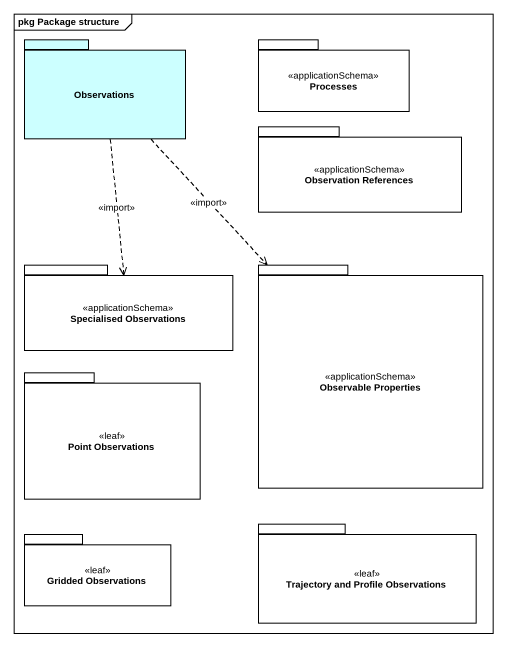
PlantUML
@startuml
mainframe pkg Package structure
package Observations #CCFFFF {
}
package Processes <<applicationSchema>> {
}
package "Observation References" as Observation_References <<applicationSchema>> {
}
package "Specialised Observations" as Specialised_Observations <<applicationSchema>> {
}
package "Observable Properties" as Observable_Properties <<applicationSchema>> {
}
package "Point Observations" as Point_Observations <<leaf>> {
}
package "Trajectory and Profile Observations" as Trajectory_and_Profile <<leaf>> {
}
package "Gridded Observations" as Gridded_Observations <<leaf>> {
}
Observations ..> Specialised_Observations : <<import>>
Observations ..> Observable_Properties : <<import>>
@enduml
